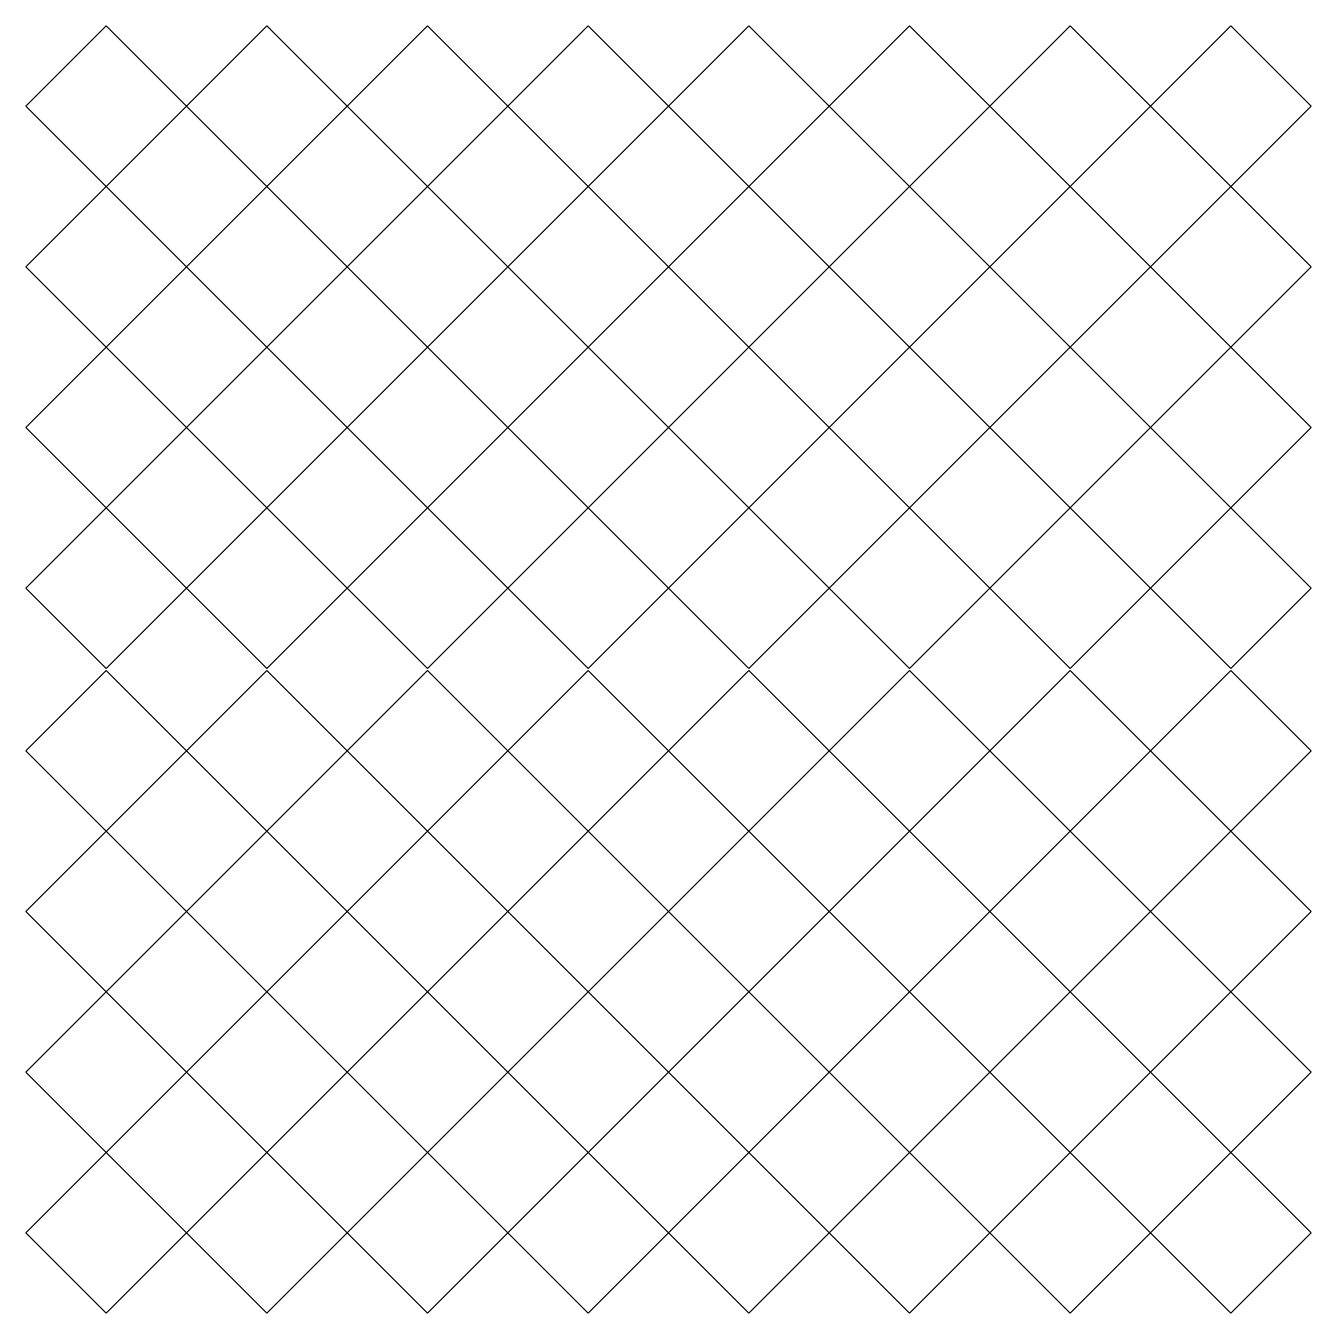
# Model space of a CAD drawing. Header units: millimetres. Extents: x 10 to 124, y 176 to 289.
import ezdxf

# ---------------------------------------------------------------- set-up
doc = ezdxf.new("R2010")
doc.units = ezdxf.units.MM
doc.layers.add('1002', color=7, linetype='CONTINUOUS')

msp = doc.modelspace()

# ---------------------------------------------------------------- linework, layer by layer
at = {"layer": '1002', "color": 7}
for points in [[(17.528003, 289.143393), (24.599057, 282.07234), (17.528003, 275.001285), (10.456949, 282.07234)], [(31.6701, 289.143394), (38.74116, 282.072341), (31.6701, 275.001286), (24.599053, 282.07234)], [(45.812207, 289.143394), (52.883267, 282.072341), (45.812207, 275.001286), (38.74116, 282.072341)], [(59.954313, 289.143394), (67.025374, 282.072341), (59.954313, 275.001286), (52.883267, 282.072341)], [(74.096432, 289.143393), (81.167487, 282.07234), (74.096432, 275.001285), (67.025379, 282.07234)], [(88.238526, 289.143396), (95.309586, 282.072342), (88.238526, 275.001287), (81.167479, 282.072341)], [(102.380633, 289.143396), (109.451693, 282.072342), (102.380633, 275.001287), (95.309586, 282.072342)], [(116.52274, 289.143396), (123.5938, 282.072342), (116.52274, 275.001287), (109.451693, 282.072342)], [(17.527998, 275.001287), (24.599053, 267.930239), (17.527998, 260.859179), (10.456945, 267.930239)], [(31.6701, 275.001286), (38.74116, 267.930226), (31.6701, 260.859179), (24.599053, 267.930226)], [(45.812207, 275.001286), (52.883267, 267.930226), (45.812207, 260.859179), (38.74116, 267.930226)], [(59.954313, 275.001286), (67.025374, 267.930226), (59.954313, 260.859179), (52.883267, 267.930226)], [(74.096427, 275.001287), (81.167482, 267.930239), (74.096428, 260.859179), (67.025374, 267.930239)], [(88.238526, 275.001287), (95.309586, 267.930239), (88.238526, 260.859179), (81.167479, 267.930239)], [(102.380633, 275.001287), (109.451693, 267.930239), (102.380633, 260.859179), (95.309586, 267.930239)], [(116.52274, 275.001287), (123.5938, 267.930239), (116.52274, 260.859179), (109.451693, 267.930239)], [(17.528003, 260.859179), (24.599057, 253.788119), (17.528003, 246.717072), (10.456949, 253.788119)], [(31.6701, 260.859179), (38.74116, 253.788119), (31.6701, 246.717072), (24.599053, 253.788119)], [(45.812207, 260.859179), (52.883267, 253.788119), (45.812207, 246.717072), (38.74116, 253.788119)], [(59.954313, 260.859179), (67.025374, 253.788119), (59.954313, 246.717072), (52.883267, 253.788119)], [(74.096427, 260.859193), (81.167482, 253.788146), (74.096427, 246.717086), (67.025374, 253.788132)], [(88.238526, 260.859193), (95.309586, 253.788132), (88.238526, 246.717086), (81.167479, 253.788132)], [(102.380633, 260.859193), (109.451693, 253.788132), (102.380633, 246.717086), (95.309586, 253.788132)], [(116.52274, 260.859193), (123.5938, 253.788132), (116.52274, 246.717086), (109.451693, 253.788132)], [(17.527998, 246.717072), (24.599053, 239.646026), (17.527998, 232.574966), (10.456943, 239.646026)], [(31.6701, 246.717072), (38.74116, 239.646012), (31.6701, 232.574966), (24.599053, 239.646012)], [(45.812207, 246.717072), (52.883267, 239.646012), (45.812207, 232.574966), (38.74116, 239.646012)], [(59.954313, 246.717072), (67.025374, 239.646012), (59.954313, 232.574966), (52.883267, 239.646012)], [(74.096432, 246.717086), (81.167486, 239.646026), (74.096432, 232.574979), (67.025377, 239.646026)], [(88.238526, 246.717086), (95.309586, 239.646026), (88.238526, 232.574979), (81.167479, 239.646026)], [(102.380633, 246.717086), (109.451693, 239.646026), (102.380633, 232.574979), (95.309586, 239.646026)], [(116.52274, 246.717086), (123.5938, 239.646026), (116.52274, 232.574979), (109.451693, 239.646026)], [(17.527999, 232.398581), (24.599054, 225.327534), (17.527999, 218.256474), (10.456946, 225.327534)], [(31.6701, 232.398581), (38.74116, 225.327521), (31.6701, 218.256474), (24.599053, 225.327521)], [(45.812207, 232.398581), (52.883267, 225.327521), (45.812207, 218.256474), (38.74116, 225.327521)], [(59.954313, 232.398581), (67.025374, 225.327521), (59.954313, 218.256474), (52.883267, 225.327521)], [(74.096427, 232.398581), (81.167482, 225.327521), (74.096427, 218.256474), (67.025374, 225.327521)], [(88.238526, 232.398581), (95.309586, 225.327521), (88.238526, 218.256474), (81.167479, 225.327521)], [(102.380633, 232.398581), (109.451693, 225.327521), (102.380633, 218.256474), (95.309586, 225.327521)], [(116.52274, 232.398581), (123.5938, 225.327521), (116.52274, 218.256474), (109.451693, 225.327521)], [(17.528002, 218.256474), (24.599057, 211.185414), (17.528002, 204.114368), (10.456949, 211.185414)], [(31.6701, 218.256474), (38.74116, 211.185414), (31.6701, 204.114368), (24.599053, 211.185414)], [(45.812207, 218.256474), (52.883267, 211.185414), (45.812207, 204.114368), (38.74116, 211.185414)], [(59.954313, 218.256474), (67.025374, 211.185414), (59.954313, 204.114368), (52.883267, 211.185414)], [(74.096431, 218.256474), (81.167486, 211.185414), (74.096431, 204.114368), (67.025377, 211.185414)], [(88.238526, 218.256474), (95.309586, 211.185414), (88.238526, 204.114368), (81.167479, 211.185414)], [(102.380633, 218.256474), (109.451693, 211.185414), (102.380633, 204.114368), (95.309586, 211.185414)], [(116.52274, 218.256474), (123.5938, 211.185414), (116.52274, 204.114368), (109.451693, 211.185414)], [(17.527999, 204.114368), (24.599053, 197.043321), (17.527999, 189.972261), (10.456945, 197.043321)], [(31.6701, 204.114368), (38.74116, 197.043307), (31.6701, 189.972261), (24.599053, 197.043307)], [(45.812207, 204.114368), (52.883267, 197.043307), (45.812207, 189.972261), (38.74116, 197.043307)], [(59.954313, 204.114368), (67.025374, 197.043307), (59.954313, 189.972261), (52.883267, 197.043307)], [(74.096432, 204.114381), (81.167487, 197.043321), (74.096432, 189.972274), (67.025379, 197.043321)], [(88.238526, 204.114381), (95.309586, 197.043321), (88.238526, 189.972274), (81.167479, 197.043321)], [(102.380633, 204.114381), (109.451693, 197.043321), (102.380633, 189.972274), (95.309586, 197.043321)], [(116.52274, 204.114381), (123.5938, 197.043321), (116.52274, 189.972274), (109.451693, 197.043321)], [(17.528002, 189.972261), (24.599056, 182.901201), (17.528002, 175.830154), (10.456947, 182.901201)], [(31.6701, 189.972261), (38.74116, 182.901201), (31.6701, 175.830154), (24.599053, 182.901201)], [(45.812207, 189.972261), (52.883267, 182.901201), (45.812207, 175.830154), (38.74116, 182.901201)], [(59.954313, 189.972261), (67.025374, 182.901201), (59.954313, 175.830154), (52.883267, 182.901201)], [(74.096426, 189.972274), (81.167479, 182.901214), (74.096426, 175.830167), (67.025371, 182.901214)], [(88.238526, 189.972274), (95.309586, 182.901214), (88.238526, 175.830167), (81.167479, 182.901214)], [(102.380633, 189.972274), (109.451693, 182.901214), (102.380633, 175.830167), (95.309586, 182.901214)], [(116.52274, 189.972274), (123.5938, 182.901214), (116.52274, 175.830167), (109.451693, 182.901214)]]:
    msp.add_lwpolyline(points, close=True, dxfattribs=at)

doc.saveas('drawing.dxf')
